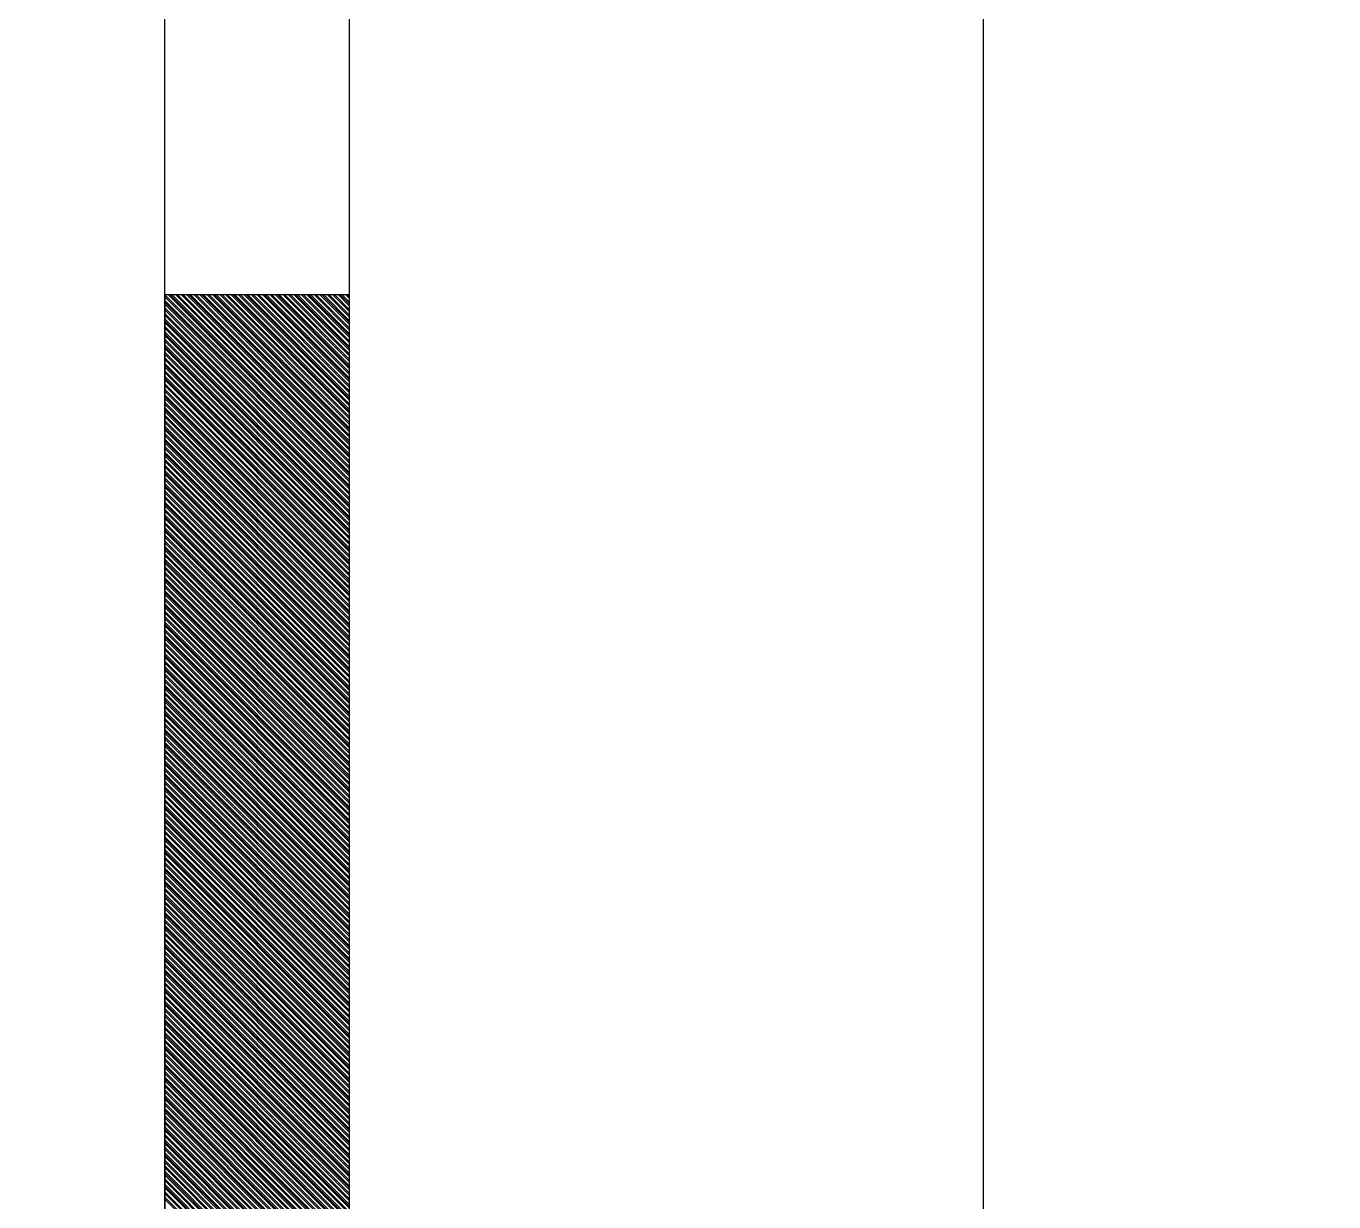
# Model space of a CAD drawing. Extents: x 747954 to 748544, y 4317181 to 4318208.
# Drawn here: x 748192.92 to 748199.99, y 4318116.11 to 4318122.46 of the extents above; entities that cross this region are included whole.
import ezdxf

# ---------------------------------------------------------------- set-up
doc = ezdxf.new("R2010")
doc.units = 0
doc.layers.get('0').update_dxf_attribs({"linetype": 'CONTINUOUS'})

msp = doc.modelspace()

# ---------------------------------------------------------------- linework, layer by layer
at = {"color": 0, "linetype": 'CONTINUOUS'}
for p, q in [((748193.67, 4318081.01), (748193.67, 4318181.01)), ((748193.67, 4318081.01), (748193.67, 4318181.01)), ((748194.67, 4318081.01), (748194.67, 4318181.01)), ((748194.67, 4318081.01), (748194.67, 4318181.01)), ((748194.67, 4318120.01), (748193.67, 4318121.01)), ((748194.67, 4318120.01), (748193.67, 4318121.01)), ((748194.67, 4318120), (748193.67, 4318121)), ((748194.67, 4318120), (748193.67, 4318121)), ((748194.67, 4318119.98), (748193.67, 4318120.98)), ((748194.67, 4318119.98), (748193.67, 4318120.98)), ((748194.67, 4318119.97), (748193.67, 4318120.97)), ((748194.67, 4318119.97), (748193.67, 4318120.97)), ((748194.67, 4318120.03), (748193.69, 4318121.01)), ((748194.67, 4318120.03), (748193.69, 4318121.01)), ((748194.67, 4318120.04), (748193.7, 4318121.01)), ((748194.67, 4318120.04), (748193.7, 4318121.01)), ((748194.67, 4318120.05), (748193.71, 4318121.01)), ((748194.67, 4318120.05), (748193.71, 4318121.01)), ((748194.67, 4318120.07), (748193.73, 4318121.01)), ((748194.67, 4318120.07), (748193.73, 4318121.01)), ((748194.67, 4318120.08), (748193.74, 4318121.01)), ((748194.67, 4318120.08), (748193.74, 4318121.01)), ((748194.67, 4318120.1), (748193.76, 4318121.01)), ((748194.67, 4318120.1), (748193.76, 4318121.01)), ((748194.67, 4318120.11), (748193.77, 4318121.01)), ((748194.67, 4318120.11), (748193.77, 4318121.01)), ((748194.67, 4318120.13), (748193.79, 4318121.01)), ((748194.67, 4318120.13), (748193.79, 4318121.01)), ((748194.67, 4318120.14), (748193.8, 4318121.01)), ((748194.67, 4318120.14), (748193.8, 4318121.01)), ((748194.67, 4318120.15), (748193.81, 4318121.01)), ((748194.67, 4318120.15), (748193.81, 4318121.01)), ((748194.67, 4318120.17), (748193.83, 4318121.01)), ((748194.67, 4318120.17), (748193.83, 4318121.01)), ((748194.67, 4318120.18), (748193.84, 4318121.01)), ((748194.67, 4318120.18), (748193.84, 4318121.01)), ((748194.67, 4318120.2), (748193.86, 4318121.01)), ((748194.67, 4318120.2), (748193.86, 4318121.01)), ((748194.67, 4318120.21), (748193.87, 4318121.01)), ((748194.67, 4318120.21), (748193.87, 4318121.01)), ((748194.67, 4318120.22), (748193.88, 4318121.01)), ((748194.67, 4318120.22), (748193.88, 4318121.01)), ((748194.67, 4318120.24), (748193.9, 4318121.01)), ((748194.67, 4318120.24), (748193.9, 4318121.01)), ((748194.67, 4318120.25), (748193.91, 4318121.01)), ((748194.67, 4318120.25), (748193.91, 4318121.01)), ((748194.67, 4318120.27), (748193.93, 4318121.01)), ((748194.67, 4318120.27), (748193.93, 4318121.01)), ((748194.67, 4318120.28), (748193.94, 4318121.01)), ((748194.67, 4318120.28), (748193.94, 4318121.01)), ((748194.67, 4318120.29), (748193.95, 4318121.01)), ((748194.67, 4318120.29), (748193.95, 4318121.01)), ((748194.67, 4318120.31), (748193.97, 4318121.01)), ((748194.67, 4318120.31), (748193.97, 4318121.01)), ((748194.67, 4318120.32), (748193.98, 4318121.01)), ((748194.67, 4318120.32), (748193.98, 4318121.01)), ((748194.67, 4318120.34), (748194, 4318121.01)), ((748194.67, 4318120.34), (748194, 4318121.01)), ((748194.67, 4318120.35), (748194.01, 4318121.01)), ((748194.67, 4318120.35), (748194.01, 4318121.01)), ((748194.67, 4318120.37), (748194.03, 4318121.01)), ((748194.67, 4318120.37), (748194.03, 4318121.01)), ((748194.67, 4318120.38), (748194.04, 4318121.01)), ((748194.67, 4318120.38), (748194.04, 4318121.01)), ((748194.67, 4318120.39), (748194.05, 4318121.01)), ((748194.67, 4318120.39), (748194.05, 4318121.01)), ((748194.67, 4318120.41), (748194.07, 4318121.01)), ((748194.67, 4318120.41), (748194.07, 4318121.01)), ((748194.67, 4318120.42), (748194.08, 4318121.01)), ((748194.67, 4318120.42), (748194.08, 4318121.01)), ((748194.67, 4318120.44), (748194.1, 4318121.01)), ((748194.67, 4318120.44), (748194.1, 4318121.01)), ((748194.67, 4318120.45), (748194.11, 4318121.01)), ((748194.67, 4318120.45), (748194.11, 4318121.01)), ((748194.67, 4318120.46), (748194.12, 4318121.01)), ((748194.67, 4318120.46), (748194.12, 4318121.01)), ((748194.67, 4318120.48), (748194.14, 4318121.01)), ((748194.67, 4318120.48), (748194.14, 4318121.01)), ((748194.67, 4318120.49), (748194.15, 4318121.01)), ((748194.67, 4318120.49), (748194.15, 4318121.01)), ((748194.67, 4318120.51), (748194.17, 4318121.01)), ((748194.67, 4318120.51), (748194.17, 4318121.01)), ((748194.67, 4318120.52), (748194.18, 4318121.01)), ((748194.67, 4318120.52), (748194.18, 4318121.01)), ((748194.67, 4318120.54), (748194.2, 4318121.01)), ((748194.67, 4318120.54), (748194.2, 4318121.01)), ((748194.67, 4318120.55), (748194.21, 4318121.01)), ((748194.67, 4318120.55), (748194.21, 4318121.01)), ((748194.67, 4318120.56), (748194.22, 4318121.01)), ((748194.67, 4318120.56), (748194.22, 4318121.01)), ((748194.67, 4318120.58), (748194.24, 4318121.01)), ((748194.67, 4318120.58), (748194.24, 4318121.01)), ((748194.67, 4318120.59), (748194.25, 4318121.01)), ((748194.67, 4318120.59), (748194.25, 4318121.01)), ((748194.67, 4318120.61), (748194.27, 4318121.01)), ((748194.67, 4318120.61), (748194.27, 4318121.01)), ((748194.67, 4318120.62), (748194.28, 4318121.01)), ((748194.67, 4318120.62), (748194.28, 4318121.01)), ((748194.67, 4318120.63), (748194.29, 4318121.01)), ((748194.67, 4318120.63), (748194.29, 4318121.01)), ((748194.67, 4318120.65), (748194.31, 4318121.01)), ((748194.67, 4318120.65), (748194.31, 4318121.01)), ((748194.67, 4318120.66), (748194.32, 4318121.01)), ((748194.67, 4318120.66), (748194.32, 4318121.01)), ((748194.67, 4318120.68), (748194.34, 4318121.01)), ((748194.67, 4318120.68), (748194.34, 4318121.01)), ((748194.67, 4318120.69), (748194.35, 4318121.01)), ((748194.67, 4318120.69), (748194.35, 4318121.01)), ((748194.67, 4318120.71), (748194.37, 4318121.01)), ((748194.67, 4318120.71), (748194.37, 4318121.01)), ((748194.67, 4318120.72), (748194.38, 4318121.01)), ((748194.67, 4318120.72), (748194.38, 4318121.01)), ((748194.67, 4318120.73), (748194.39, 4318121.01)), ((748194.67, 4318120.73), (748194.39, 4318121.01)), ((748194.67, 4318120.75), (748194.41, 4318121.01)), ((748194.67, 4318120.75), (748194.41, 4318121.01)), ((748194.67, 4318120.76), (748194.42, 4318121.01)), ((748194.67, 4318120.76), (748194.42, 4318121.01)), ((748194.67, 4318120.78), (748194.44, 4318121.01)), ((748194.67, 4318120.78), (748194.44, 4318121.01)), ((748194.67, 4318120.79), (748194.45, 4318121.01)), ((748194.67, 4318120.79), (748194.45, 4318121.01)), ((748194.67, 4318120.8), (748194.46, 4318121.01)), ((748194.67, 4318120.8), (748194.46, 4318121.01)), ((748194.67, 4318120.82), (748194.48, 4318121.01)), ((748194.67, 4318120.82), (748194.48, 4318121.01)), ((748194.67, 4318120.83), (748194.49, 4318121.01)), ((748194.67, 4318120.83), (748194.49, 4318121.01)), ((748194.67, 4318120.85), (748194.51, 4318121.01)), ((748194.67, 4318120.85), (748194.51, 4318121.01)), ((748194.67, 4318120.86), (748194.52, 4318121.01)), ((748194.67, 4318120.86), (748194.52, 4318121.01)), ((748194.67, 4318120.87), (748194.53, 4318121.01)), ((748194.67, 4318120.87), (748194.53, 4318121.01)), ((748194.67, 4318120.89), (748194.55, 4318121.01)), ((748194.67, 4318120.89), (748194.55, 4318121.01)), ((748194.67, 4318120.9), (748194.56, 4318121.01)), ((748194.67, 4318120.9), (748194.56, 4318121.01)), ((748194.67, 4318120.92), (748194.58, 4318121.01)), ((748194.67, 4318120.92), (748194.58, 4318121.01)), ((748194.67, 4318120.93), (748194.59, 4318121.01)), ((748194.67, 4318120.93), (748194.59, 4318121.01)), ((748194.67, 4318120.95), (748194.61, 4318121.01)), ((748194.67, 4318120.95), (748194.61, 4318121.01)), ((748194.67, 4318120.96), (748194.62, 4318121.01)), ((748194.67, 4318120.96), (748194.62, 4318121.01)), ((748194.67, 4318120.97), (748194.63, 4318121.01)), ((748194.67, 4318120.97), (748194.63, 4318121.01)), ((748194.67, 4318120.99), (748194.65, 4318121.01)), ((748194.67, 4318120.99), (748194.65, 4318121.01)), ((748194.67, 4318121), (748194.66, 4318121.01)), ((748194.67, 4318121), (748194.66, 4318121.01)), ((748194.67, 4318119.96), (748193.67, 4318120.96)), ((748194.67, 4318119.96), (748193.67, 4318120.96)), ((748194.67, 4318119.94), (748193.67, 4318120.94)), ((748194.67, 4318119.94), (748193.67, 4318120.94)), ((748194.67, 4318119.93), (748193.67, 4318120.93)), ((748194.67, 4318119.93), (748193.67, 4318120.93)), ((748194.67, 4318119.91), (748193.67, 4318120.91)), ((748194.67, 4318119.91), (748193.67, 4318120.91)), ((748194.67, 4318119.9), (748193.67, 4318120.9)), ((748194.67, 4318119.9), (748193.67, 4318120.9)), ((748194.67, 4318119.88), (748193.67, 4318120.88)), ((748194.67, 4318119.88), (748193.67, 4318120.88)), ((748194.67, 4318119.87), (748193.67, 4318120.87)), ((748194.67, 4318119.87), (748193.67, 4318120.87)), ((748194.67, 4318119.86), (748193.67, 4318120.86)), ((748194.67, 4318119.86), (748193.67, 4318120.86)), ((748194.67, 4318119.84), (748193.67, 4318120.84)), ((748194.67, 4318119.84), (748193.67, 4318120.84)), ((748194.67, 4318119.83), (748193.67, 4318120.83)), ((748194.67, 4318119.83), (748193.67, 4318120.83)), ((748194.67, 4318119.81), (748193.67, 4318120.81)), ((748194.67, 4318119.81), (748193.67, 4318120.81)), ((748194.67, 4318119.8), (748193.67, 4318120.8)), ((748194.67, 4318119.8), (748193.67, 4318120.8)), ((748194.67, 4318119.79), (748193.67, 4318120.79)), ((748194.67, 4318119.79), (748193.67, 4318120.79)), ((748194.67, 4318119.77), (748193.67, 4318120.77)), ((748194.67, 4318119.77), (748193.67, 4318120.77)), ((748194.67, 4318119.76), (748193.67, 4318120.76)), ((748194.67, 4318119.76), (748193.67, 4318120.76)), ((748194.67, 4318119.74), (748193.67, 4318120.74)), ((748194.67, 4318119.74), (748193.67, 4318120.74)), ((748194.67, 4318119.73), (748193.67, 4318120.73)), ((748194.67, 4318119.73), (748193.67, 4318120.73)), ((748194.67, 4318119.72), (748193.67, 4318120.72)), ((748194.67, 4318119.72), (748193.67, 4318120.72)), ((748194.67, 4318119.7), (748193.67, 4318120.7)), ((748194.67, 4318119.7), (748193.67, 4318120.7)), ((748194.67, 4318119.69), (748193.67, 4318120.69)), ((748194.67, 4318119.69), (748193.67, 4318120.69)), ((748194.67, 4318119.67), (748193.67, 4318120.67)), ((748194.67, 4318119.67), (748193.67, 4318120.67)), ((748194.67, 4318119.66), (748193.67, 4318120.66)), ((748194.67, 4318119.66), (748193.67, 4318120.66)), ((748194.67, 4318119.64), (748193.67, 4318120.64)), ((748194.67, 4318119.64), (748193.67, 4318120.64)), ((748194.67, 4318119.63), (748193.67, 4318120.63)), ((748194.67, 4318119.63), (748193.67, 4318120.63)), ((748194.67, 4318119.62), (748193.67, 4318120.62)), ((748194.67, 4318119.62), (748193.67, 4318120.62)), ((748194.67, 4318119.6), (748193.67, 4318120.6)), ((748194.67, 4318119.6), (748193.67, 4318120.6)), ((748194.67, 4318119.59), (748193.67, 4318120.59)), ((748194.67, 4318119.59), (748193.67, 4318120.59)), ((748194.67, 4318119.57), (748193.67, 4318120.57)), ((748194.67, 4318119.57), (748193.67, 4318120.57)), ((748194.67, 4318119.56), (748193.67, 4318120.56)), ((748194.67, 4318119.56), (748193.67, 4318120.56)), ((748194.67, 4318119.55), (748193.67, 4318120.55)), ((748194.67, 4318119.55), (748193.67, 4318120.55)), ((748194.67, 4318119.53), (748193.67, 4318120.53)), ((748194.67, 4318119.53), (748193.67, 4318120.53)), ((748194.67, 4318119.52), (748193.67, 4318120.52)), ((748194.67, 4318119.52), (748193.67, 4318120.52)), ((748194.67, 4318119.5), (748193.67, 4318120.5)), ((748194.67, 4318119.5), (748193.67, 4318120.5)), ((748194.67, 4318119.49), (748193.67, 4318120.49)), ((748194.67, 4318119.49), (748193.67, 4318120.49)), ((748194.67, 4318119.47), (748193.67, 4318120.47)), ((748194.67, 4318119.47), (748193.67, 4318120.47)), ((748194.67, 4318119.46), (748193.67, 4318120.46)), ((748194.67, 4318119.46), (748193.67, 4318120.46)), ((748194.67, 4318119.45), (748193.67, 4318120.45)), ((748194.67, 4318119.45), (748193.67, 4318120.45)), ((748194.67, 4318119.43), (748193.67, 4318120.43)), ((748194.67, 4318119.43), (748193.67, 4318120.43)), ((748194.67, 4318119.42), (748193.67, 4318120.42)), ((748194.67, 4318119.42), (748193.67, 4318120.42)), ((748194.67, 4318119.4), (748193.67, 4318120.4)), ((748194.67, 4318119.4), (748193.67, 4318120.4)), ((748194.67, 4318119.39), (748193.67, 4318120.39)), ((748194.67, 4318119.39), (748193.67, 4318120.39)), ((748194.67, 4318119.38), (748193.67, 4318120.38)), ((748194.67, 4318119.38), (748193.67, 4318120.38)), ((748194.67, 4318119.36), (748193.67, 4318120.36)), ((748194.67, 4318119.36), (748193.67, 4318120.36)), ((748194.67, 4318119.35), (748193.67, 4318120.35)), ((748194.67, 4318119.35), (748193.67, 4318120.35)), ((748194.67, 4318119.33), (748193.67, 4318120.33)), ((748194.67, 4318119.33), (748193.67, 4318120.33)), ((748194.67, 4318119.32), (748193.67, 4318120.32)), ((748194.67, 4318119.32), (748193.67, 4318120.32)), ((748194.67, 4318119.3), (748193.67, 4318120.3)), ((748194.67, 4318119.3), (748193.67, 4318120.3)), ((748194.67, 4318119.29), (748193.67, 4318120.29)), ((748194.67, 4318119.29), (748193.67, 4318120.29)), ((748194.67, 4318119.28), (748193.67, 4318120.28)), ((748194.67, 4318119.28), (748193.67, 4318120.28)), ((748194.67, 4318119.26), (748193.67, 4318120.26)), ((748194.67, 4318119.26), (748193.67, 4318120.26)), ((748194.67, 4318119.25), (748193.67, 4318120.25)), ((748194.67, 4318119.25), (748193.67, 4318120.25)), ((748194.67, 4318119.23), (748193.67, 4318120.23)), ((748194.67, 4318119.23), (748193.67, 4318120.23)), ((748194.67, 4318119.22), (748193.67, 4318120.22)), ((748194.67, 4318119.22), (748193.67, 4318120.22)), ((748194.67, 4318119.21), (748193.67, 4318120.21)), ((748194.67, 4318119.21), (748193.67, 4318120.21)), ((748194.67, 4318119.19), (748193.67, 4318120.19)), ((748194.67, 4318119.19), (748193.67, 4318120.19)), ((748194.67, 4318119.18), (748193.67, 4318120.18)), ((748194.67, 4318119.18), (748193.67, 4318120.18)), ((748194.67, 4318119.16), (748193.67, 4318120.16)), ((748194.67, 4318119.16), (748193.67, 4318120.16)), ((748194.67, 4318119.15), (748193.67, 4318120.15)), ((748194.67, 4318119.15), (748193.67, 4318120.15)), ((748194.67, 4318119.14), (748193.67, 4318120.14)), ((748194.67, 4318119.14), (748193.67, 4318120.14)), ((748194.67, 4318119.12), (748193.67, 4318120.12)), ((748194.67, 4318119.12), (748193.67, 4318120.12)), ((748194.67, 4318119.11), (748193.67, 4318120.11)), ((748194.67, 4318119.11), (748193.67, 4318120.11)), ((748194.67, 4318119.09), (748193.67, 4318120.09)), ((748194.67, 4318119.09), (748193.67, 4318120.09)), ((748194.67, 4318119.08), (748193.67, 4318120.08)), ((748194.67, 4318119.08), (748193.67, 4318120.08)), ((748194.67, 4318119.06), (748193.67, 4318120.06)), ((748194.67, 4318119.06), (748193.67, 4318120.06)), ((748194.67, 4318119.05), (748193.67, 4318120.05)), ((748194.67, 4318119.05), (748193.67, 4318120.05)), ((748194.67, 4318119.04), (748193.67, 4318120.04)), ((748194.67, 4318119.04), (748193.67, 4318120.04)), ((748194.67, 4318119.02), (748193.67, 4318120.02)), ((748194.67, 4318119.02), (748193.67, 4318120.02)), ((748194.67, 4318119.01), (748193.67, 4318120.01)), ((748194.67, 4318119.01), (748193.67, 4318120.01)), ((748194.67, 4318118.99), (748193.67, 4318119.99)), ((748194.67, 4318118.99), (748193.67, 4318119.99)), ((748194.67, 4318118.98), (748193.67, 4318119.98)), ((748194.67, 4318118.98), (748193.67, 4318119.98)), ((748194.67, 4318118.97), (748193.67, 4318119.97)), ((748194.67, 4318118.97), (748193.67, 4318119.97)), ((748194.67, 4318118.95), (748193.67, 4318119.95)), ((748194.67, 4318118.95), (748193.67, 4318119.95)), ((748194.67, 4318118.94), (748193.67, 4318119.94)), ((748194.67, 4318118.94), (748193.67, 4318119.94)), ((748194.67, 4318118.92), (748193.67, 4318119.92)), ((748194.67, 4318118.92), (748193.67, 4318119.92)), ((748194.67, 4318118.91), (748193.67, 4318119.91)), ((748194.67, 4318118.91), (748193.67, 4318119.91)), ((748194.67, 4318118.89), (748193.67, 4318119.89)), ((748194.67, 4318118.89), (748193.67, 4318119.89)), ((748194.67, 4318118.88), (748193.67, 4318119.88)), ((748194.67, 4318118.88), (748193.67, 4318119.88)), ((748194.67, 4318118.87), (748193.67, 4318119.87)), ((748194.67, 4318118.87), (748193.67, 4318119.87)), ((748194.67, 4318118.85), (748193.67, 4318119.85)), ((748194.67, 4318118.85), (748193.67, 4318119.85)), ((748194.67, 4318118.84), (748193.67, 4318119.84)), ((748194.67, 4318118.84), (748193.67, 4318119.84)), ((748194.67, 4318118.82), (748193.67, 4318119.82)), ((748194.67, 4318118.82), (748193.67, 4318119.82)), ((748194.67, 4318118.81), (748193.67, 4318119.81)), ((748194.67, 4318118.81), (748193.67, 4318119.81)), ((748194.67, 4318118.8), (748193.67, 4318119.8)), ((748194.67, 4318118.8), (748193.67, 4318119.8)), ((748194.67, 4318118.78), (748193.67, 4318119.78)), ((748194.67, 4318118.78), (748193.67, 4318119.78)), ((748194.67, 4318118.77), (748193.67, 4318119.77)), ((748194.67, 4318118.77), (748193.67, 4318119.77)), ((748194.67, 4318118.75), (748193.67, 4318119.75)), ((748194.67, 4318118.75), (748193.67, 4318119.75)), ((748194.67, 4318118.74), (748193.67, 4318119.74)), ((748194.67, 4318118.74), (748193.67, 4318119.74)), ((748194.67, 4318118.73), (748193.67, 4318119.73)), ((748194.67, 4318118.73), (748193.67, 4318119.73)), ((748194.67, 4318118.71), (748193.67, 4318119.71)), ((748194.67, 4318118.71), (748193.67, 4318119.71)), ((748194.67, 4318118.7), (748193.67, 4318119.7)), ((748194.67, 4318118.7), (748193.67, 4318119.7)), ((748194.67, 4318118.68), (748193.67, 4318119.68)), ((748194.67, 4318118.68), (748193.67, 4318119.68)), ((748194.67, 4318118.67), (748193.67, 4318119.67)), ((748194.67, 4318118.67), (748193.67, 4318119.67)), ((748194.67, 4318118.65), (748193.67, 4318119.65)), ((748194.67, 4318118.65), (748193.67, 4318119.65)), ((748194.67, 4318118.64), (748193.67, 4318119.64)), ((748194.67, 4318118.64), (748193.67, 4318119.64)), ((748194.67, 4318118.63), (748193.67, 4318119.63)), ((748194.67, 4318118.63), (748193.67, 4318119.63)), ((748194.67, 4318118.61), (748193.67, 4318119.61)), ((748194.67, 4318118.61), (748193.67, 4318119.61)), ((748194.67, 4318118.6), (748193.67, 4318119.6)), ((748194.67, 4318118.6), (748193.67, 4318119.6)), ((748194.67, 4318118.58), (748193.67, 4318119.58)), ((748194.67, 4318118.58), (748193.67, 4318119.58)), ((748194.67, 4318118.57), (748193.67, 4318119.57)), ((748194.67, 4318118.57), (748193.67, 4318119.57)), ((748194.67, 4318118.56), (748193.67, 4318119.56)), ((748194.67, 4318118.56), (748193.67, 4318119.56)), ((748194.67, 4318118.54), (748193.67, 4318119.54)), ((748194.67, 4318118.54), (748193.67, 4318119.54)), ((748194.67, 4318118.53), (748193.67, 4318119.53)), ((748194.67, 4318118.53), (748193.67, 4318119.53)), ((748194.67, 4318118.51), (748193.67, 4318119.51)), ((748194.67, 4318118.51), (748193.67, 4318119.51)), ((748194.67, 4318118.5), (748193.67, 4318119.5)), ((748194.67, 4318118.5), (748193.67, 4318119.5)), ((748194.67, 4318118.48), (748193.67, 4318119.48)), ((748194.67, 4318118.48), (748193.67, 4318119.48)), ((748194.67, 4318118.47), (748193.67, 4318119.47)), ((748194.67, 4318118.47), (748193.67, 4318119.47)), ((748194.67, 4318118.46), (748193.67, 4318119.46)), ((748194.67, 4318118.46), (748193.67, 4318119.46)), ((748194.67, 4318118.44), (748193.67, 4318119.44)), ((748194.67, 4318118.44), (748193.67, 4318119.44)), ((748194.67, 4318118.43), (748193.67, 4318119.43)), ((748194.67, 4318118.43), (748193.67, 4318119.43)), ((748194.67, 4318118.41), (748193.67, 4318119.41)), ((748194.67, 4318118.41), (748193.67, 4318119.41)), ((748194.67, 4318118.4), (748193.67, 4318119.4)), ((748194.67, 4318118.4), (748193.67, 4318119.4)), ((748194.67, 4318118.39), (748193.67, 4318119.39)), ((748194.67, 4318118.39), (748193.67, 4318119.39)), ((748194.67, 4318118.37), (748193.67, 4318119.37)), ((748194.67, 4318118.37), (748193.67, 4318119.37)), ((748194.67, 4318118.36), (748193.67, 4318119.36)), ((748194.67, 4318118.36), (748193.67, 4318119.36)), ((748194.67, 4318118.34), (748193.67, 4318119.34)), ((748194.67, 4318118.34), (748193.67, 4318119.34)), ((748194.67, 4318118.33), (748193.67, 4318119.33)), ((748194.67, 4318118.33), (748193.67, 4318119.33)), ((748194.67, 4318118.32), (748193.67, 4318119.32)), ((748194.67, 4318118.32), (748193.67, 4318119.32)), ((748194.67, 4318118.3), (748193.67, 4318119.3)), ((748194.67, 4318118.3), (748193.67, 4318119.3)), ((748194.67, 4318118.29), (748193.67, 4318119.29)), ((748194.67, 4318118.29), (748193.67, 4318119.29)), ((748194.67, 4318118.27), (748193.67, 4318119.27)), ((748194.67, 4318118.27), (748193.67, 4318119.27)), ((748194.67, 4318118.26), (748193.67, 4318119.26)), ((748194.67, 4318118.26), (748193.67, 4318119.26)), ((748194.67, 4318118.24), (748193.67, 4318119.24)), ((748194.67, 4318118.24), (748193.67, 4318119.24)), ((748194.67, 4318118.23), (748193.67, 4318119.23)), ((748194.67, 4318118.23), (748193.67, 4318119.23)), ((748194.67, 4318118.22), (748193.67, 4318119.22)), ((748194.67, 4318118.22), (748193.67, 4318119.22)), ((748194.67, 4318118.2), (748193.67, 4318119.2)), ((748194.67, 4318118.2), (748193.67, 4318119.2)), ((748194.67, 4318118.19), (748193.67, 4318119.19)), ((748194.67, 4318118.19), (748193.67, 4318119.19)), ((748194.67, 4318118.17), (748193.67, 4318119.17)), ((748194.67, 4318118.17), (748193.67, 4318119.17)), ((748194.67, 4318118.16), (748193.67, 4318119.16)), ((748194.67, 4318118.16), (748193.67, 4318119.16)), ((748194.67, 4318118.15), (748193.67, 4318119.15)), ((748194.67, 4318118.15), (748193.67, 4318119.15)), ((748194.67, 4318118.13), (748193.67, 4318119.13)), ((748194.67, 4318118.13), (748193.67, 4318119.13)), ((748194.67, 4318118.12), (748193.67, 4318119.12)), ((748194.67, 4318118.12), (748193.67, 4318119.12)), ((748194.67, 4318118.1), (748193.67, 4318119.1)), ((748194.67, 4318118.1), (748193.67, 4318119.1)), ((748194.67, 4318118.09), (748193.67, 4318119.09)), ((748194.67, 4318118.09), (748193.67, 4318119.09)), ((748194.67, 4318118.07), (748193.67, 4318119.07)), ((748194.67, 4318118.07), (748193.67, 4318119.07)), ((748194.67, 4318118.06), (748193.67, 4318119.06)), ((748194.67, 4318118.06), (748193.67, 4318119.06)), ((748194.67, 4318118.05), (748193.67, 4318119.05)), ((748194.67, 4318118.05), (748193.67, 4318119.05)), ((748194.67, 4318118.03), (748193.67, 4318119.03)), ((748194.67, 4318118.03), (748193.67, 4318119.03)), ((748194.67, 4318118.02), (748193.67, 4318119.02)), ((748194.67, 4318118.02), (748193.67, 4318119.02)), ((748194.67, 4318118), (748193.67, 4318119)), ((748194.67, 4318118), (748193.67, 4318119)), ((748194.67, 4318117.99), (748193.67, 4318118.99)), ((748194.67, 4318117.99), (748193.67, 4318118.99)), ((748194.67, 4318117.98), (748193.67, 4318118.98)), ((748194.67, 4318117.98), (748193.67, 4318118.98)), ((748194.67, 4318117.96), (748193.67, 4318118.96)), ((748194.67, 4318117.96), (748193.67, 4318118.96)), ((748194.67, 4318117.95), (748193.67, 4318118.95)), ((748194.67, 4318117.95), (748193.67, 4318118.95)), ((748194.67, 4318117.93), (748193.67, 4318118.93)), ((748194.67, 4318117.93), (748193.67, 4318118.93)), ((748194.67, 4318117.92), (748193.67, 4318118.92)), ((748194.67, 4318117.92), (748193.67, 4318118.92)), ((748194.67, 4318117.9), (748193.67, 4318118.9)), ((748194.67, 4318117.9), (748193.67, 4318118.9)), ((748194.67, 4318117.89), (748193.67, 4318118.89)), ((748194.67, 4318117.89), (748193.67, 4318118.89)), ((748194.67, 4318117.88), (748193.67, 4318118.88)), ((748194.67, 4318117.88), (748193.67, 4318118.88)), ((748194.67, 4318117.86), (748193.67, 4318118.86)), ((748194.67, 4318117.86), (748193.67, 4318118.86)), ((748194.67, 4318117.85), (748193.67, 4318118.85)), ((748194.67, 4318117.85), (748193.67, 4318118.85)), ((748194.67, 4318117.83), (748193.67, 4318118.83)), ((748194.67, 4318117.83), (748193.67, 4318118.83)), ((748194.67, 4318117.82), (748193.67, 4318118.82)), ((748194.67, 4318117.82), (748193.67, 4318118.82)), ((748194.67, 4318117.81), (748193.67, 4318118.81)), ((748194.67, 4318117.81), (748193.67, 4318118.81)), ((748194.67, 4318117.79), (748193.67, 4318118.79)), ((748194.67, 4318117.79), (748193.67, 4318118.79)), ((748194.67, 4318117.78), (748193.67, 4318118.78)), ((748194.67, 4318117.78), (748193.67, 4318118.78)), ((748194.67, 4318117.76), (748193.67, 4318118.76)), ((748194.67, 4318117.76), (748193.67, 4318118.76)), ((748194.67, 4318117.75), (748193.67, 4318118.75)), ((748194.67, 4318117.75), (748193.67, 4318118.75)), ((748194.67, 4318117.74), (748193.67, 4318118.74)), ((748194.67, 4318117.74), (748193.67, 4318118.74)), ((748194.67, 4318117.72), (748193.67, 4318118.72)), ((748194.67, 4318117.72), (748193.67, 4318118.72)), ((748194.67, 4318117.71), (748193.67, 4318118.71)), ((748194.67, 4318117.71), (748193.67, 4318118.71)), ((748194.67, 4318117.69), (748193.67, 4318118.69)), ((748194.67, 4318117.69), (748193.67, 4318118.69)), ((748194.67, 4318117.68), (748193.67, 4318118.68)), ((748194.67, 4318117.68), (748193.67, 4318118.68)), ((748194.67, 4318117.66), (748193.67, 4318118.66)), ((748194.67, 4318117.66), (748193.67, 4318118.66)), ((748194.67, 4318117.65), (748193.67, 4318118.65)), ((748194.67, 4318117.65), (748193.67, 4318118.65)), ((748194.67, 4318117.64), (748193.67, 4318118.64)), ((748194.67, 4318117.64), (748193.67, 4318118.64)), ((748194.67, 4318117.62), (748193.67, 4318118.62)), ((748194.67, 4318117.62), (748193.67, 4318118.62)), ((748194.67, 4318117.61), (748193.67, 4318118.61)), ((748194.67, 4318117.61), (748193.67, 4318118.61)), ((748194.67, 4318117.59), (748193.67, 4318118.59)), ((748194.67, 4318117.59), (748193.67, 4318118.59)), ((748194.67, 4318117.58), (748193.67, 4318118.58)), ((748194.67, 4318117.58), (748193.67, 4318118.58)), ((748194.67, 4318117.57), (748193.67, 4318118.57)), ((748194.67, 4318117.57), (748193.67, 4318118.57)), ((748194.67, 4318117.55), (748193.67, 4318118.55)), ((748194.67, 4318117.55), (748193.67, 4318118.55)), ((748194.67, 4318117.54), (748193.67, 4318118.54)), ((748194.67, 4318117.54), (748193.67, 4318118.54)), ((748194.67, 4318117.52), (748193.67, 4318118.52)), ((748194.67, 4318117.52), (748193.67, 4318118.52)), ((748194.67, 4318117.51), (748193.67, 4318118.51)), ((748194.67, 4318117.51), (748193.67, 4318118.51)), ((748194.67, 4318117.49), (748193.67, 4318118.49)), ((748194.67, 4318117.49), (748193.67, 4318118.49)), ((748194.67, 4318117.48), (748193.67, 4318118.48)), ((748194.67, 4318117.48), (748193.67, 4318118.48)), ((748194.67, 4318117.47), (748193.67, 4318118.47)), ((748194.67, 4318117.47), (748193.67, 4318118.47)), ((748194.67, 4318117.45), (748193.67, 4318118.45)), ((748194.67, 4318117.45), (748193.67, 4318118.45)), ((748194.67, 4318117.44), (748193.67, 4318118.44)), ((748194.67, 4318117.44), (748193.67, 4318118.44)), ((748194.67, 4318117.42), (748193.67, 4318118.42)), ((748194.67, 4318117.42), (748193.67, 4318118.42)), ((748194.67, 4318117.41), (748193.67, 4318118.41)), ((748194.67, 4318117.41), (748193.67, 4318118.41)), ((748194.67, 4318117.4), (748193.67, 4318118.4)), ((748194.67, 4318117.4), (748193.67, 4318118.4)), ((748194.67, 4318117.38), (748193.67, 4318118.38)), ((748194.67, 4318117.38), (748193.67, 4318118.38)), ((748194.67, 4318117.37), (748193.67, 4318118.37)), ((748194.67, 4318117.37), (748193.67, 4318118.37)), ((748194.67, 4318117.35), (748193.67, 4318118.35)), ((748194.67, 4318117.35), (748193.67, 4318118.35)), ((748194.67, 4318117.34), (748193.67, 4318118.34)), ((748194.67, 4318117.34), (748193.67, 4318118.34)), ((748194.67, 4318117.33), (748193.67, 4318118.33)), ((748194.67, 4318117.33), (748193.67, 4318118.33)), ((748194.67, 4318117.31), (748193.67, 4318118.31)), ((748194.67, 4318117.31), (748193.67, 4318118.31)), ((748194.67, 4318117.3), (748193.67, 4318118.3)), ((748194.67, 4318117.3), (748193.67, 4318118.3)), ((748194.67, 4318117.28), (748193.67, 4318118.28)), ((748194.67, 4318117.28), (748193.67, 4318118.28)), ((748194.67, 4318117.27), (748193.67, 4318118.27)), ((748194.67, 4318117.27), (748193.67, 4318118.27)), ((748194.67, 4318117.25), (748193.67, 4318118.25)), ((748194.67, 4318117.25), (748193.67, 4318118.25)), ((748194.67, 4318117.24), (748193.67, 4318118.24)), ((748194.67, 4318117.24), (748193.67, 4318118.24)), ((748194.67, 4318117.23), (748193.67, 4318118.23)), ((748194.67, 4318117.23), (748193.67, 4318118.23)), ((748194.67, 4318117.21), (748193.67, 4318118.21)), ((748194.67, 4318117.21), (748193.67, 4318118.21)), ((748194.67, 4318117.2), (748193.67, 4318118.2)), ((748194.67, 4318117.2), (748193.67, 4318118.2)), ((748194.67, 4318117.18), (748193.67, 4318118.18)), ((748194.67, 4318117.18), (748193.67, 4318118.18)), ((748194.67, 4318117.17), (748193.67, 4318118.17)), ((748194.67, 4318117.17), (748193.67, 4318118.17)), ((748194.67, 4318117.16), (748193.67, 4318118.16)), ((748194.67, 4318117.16), (748193.67, 4318118.16)), ((748194.67, 4318117.14), (748193.67, 4318118.14)), ((748194.67, 4318117.14), (748193.67, 4318118.14)), ((748194.67, 4318117.13), (748193.67, 4318118.13)), ((748194.67, 4318117.13), (748193.67, 4318118.13)), ((748194.67, 4318117.11), (748193.67, 4318118.11)), ((748194.67, 4318117.11), (748193.67, 4318118.11)), ((748194.67, 4318117.1), (748193.67, 4318118.1)), ((748194.67, 4318117.1), (748193.67, 4318118.1)), ((748194.67, 4318117.08), (748193.67, 4318118.08)), ((748194.67, 4318117.08), (748193.67, 4318118.08)), ((748194.67, 4318117.07), (748193.67, 4318118.07)), ((748194.67, 4318117.07), (748193.67, 4318118.07)), ((748194.67, 4318117.06), (748193.67, 4318118.06)), ((748194.67, 4318117.06), (748193.67, 4318118.06)), ((748194.67, 4318117.04), (748193.67, 4318118.04)), ((748194.67, 4318117.04), (748193.67, 4318118.04)), ((748194.67, 4318117.03), (748193.67, 4318118.03)), ((748194.67, 4318117.03), (748193.67, 4318118.03)), ((748194.67, 4318117.01), (748193.67, 4318118.01)), ((748194.67, 4318117.01), (748193.67, 4318118.01)), ((748194.67, 4318117), (748193.67, 4318118)), ((748194.67, 4318117), (748193.67, 4318118)), ((748194.67, 4318116.99), (748193.67, 4318117.99)), ((748194.67, 4318116.99), (748193.67, 4318117.99)), ((748194.67, 4318116.97), (748193.67, 4318117.97)), ((748194.67, 4318116.97), (748193.67, 4318117.97)), ((748194.67, 4318116.96), (748193.67, 4318117.96)), ((748194.67, 4318116.96), (748193.67, 4318117.96)), ((748194.67, 4318116.94), (748193.67, 4318117.94)), ((748194.67, 4318116.94), (748193.67, 4318117.94)), ((748194.67, 4318116.93), (748193.67, 4318117.93)), ((748194.67, 4318116.93), (748193.67, 4318117.93)), ((748194.67, 4318116.91), (748193.67, 4318117.91)), ((748194.67, 4318116.91), (748193.67, 4318117.91)), ((748194.67, 4318116.9), (748193.67, 4318117.9)), ((748194.67, 4318116.9), (748193.67, 4318117.9)), ((748194.67, 4318116.89), (748193.67, 4318117.89)), ((748194.67, 4318116.89), (748193.67, 4318117.89)), ((748194.67, 4318116.87), (748193.67, 4318117.87)), ((748194.67, 4318116.87), (748193.67, 4318117.87)), ((748194.67, 4318116.86), (748193.67, 4318117.86)), ((748194.67, 4318116.86), (748193.67, 4318117.86)), ((748194.67, 4318116.84), (748193.67, 4318117.84)), ((748194.67, 4318116.84), (748193.67, 4318117.84)), ((748194.67, 4318116.83), (748193.67, 4318117.83)), ((748194.67, 4318116.83), (748193.67, 4318117.83)), ((748194.67, 4318116.82), (748193.67, 4318117.82)), ((748194.67, 4318116.82), (748193.67, 4318117.82)), ((748194.67, 4318116.8), (748193.67, 4318117.8)), ((748194.67, 4318116.8), (748193.67, 4318117.8)), ((748194.67, 4318116.79), (748193.67, 4318117.79)), ((748194.67, 4318116.79), (748193.67, 4318117.79)), ((748194.67, 4318116.77), (748193.67, 4318117.77)), ((748194.67, 4318116.77), (748193.67, 4318117.77)), ((748194.67, 4318116.76), (748193.67, 4318117.76)), ((748194.67, 4318116.76), (748193.67, 4318117.76)), ((748194.67, 4318116.75), (748193.67, 4318117.75)), ((748194.67, 4318116.75), (748193.67, 4318117.75)), ((748194.67, 4318116.73), (748193.67, 4318117.73)), ((748194.67, 4318116.73), (748193.67, 4318117.73)), ((748194.67, 4318116.72), (748193.67, 4318117.72)), ((748194.67, 4318116.72), (748193.67, 4318117.72)), ((748194.67, 4318116.7), (748193.67, 4318117.7)), ((748194.67, 4318116.7), (748193.67, 4318117.7)), ((748194.67, 4318116.69), (748193.67, 4318117.69)), ((748194.67, 4318116.69), (748193.67, 4318117.69)), ((748194.67, 4318116.67), (748193.67, 4318117.67)), ((748194.67, 4318116.67), (748193.67, 4318117.67)), ((748194.67, 4318116.66), (748193.67, 4318117.66)), ((748194.67, 4318116.66), (748193.67, 4318117.66)), ((748194.67, 4318116.65), (748193.67, 4318117.65)), ((748194.67, 4318116.65), (748193.67, 4318117.65)), ((748194.67, 4318116.63), (748193.67, 4318117.63)), ((748194.67, 4318116.63), (748193.67, 4318117.63)), ((748194.67, 4318116.62), (748193.67, 4318117.62)), ((748194.67, 4318116.62), (748193.67, 4318117.62)), ((748194.67, 4318116.6), (748193.67, 4318117.6)), ((748194.67, 4318116.6), (748193.67, 4318117.6)), ((748194.67, 4318116.59), (748193.67, 4318117.59)), ((748194.67, 4318116.59), (748193.67, 4318117.59)), ((748194.67, 4318116.58), (748193.67, 4318117.58)), ((748194.67, 4318116.58), (748193.67, 4318117.58)), ((748194.67, 4318116.56), (748193.67, 4318117.56)), ((748194.67, 4318116.56), (748193.67, 4318117.56)), ((748194.67, 4318116.55), (748193.67, 4318117.55)), ((748194.67, 4318116.55), (748193.67, 4318117.55)), ((748194.67, 4318116.53), (748193.67, 4318117.53)), ((748194.67, 4318116.53), (748193.67, 4318117.53)), ((748194.67, 4318116.52), (748193.67, 4318117.52)), ((748194.67, 4318116.52), (748193.67, 4318117.52)), ((748194.67, 4318116.5), (748193.67, 4318117.5)), ((748194.67, 4318116.5), (748193.67, 4318117.5)), ((748194.67, 4318116.49), (748193.67, 4318117.49)), ((748194.67, 4318116.49), (748193.67, 4318117.49)), ((748194.67, 4318116.48), (748193.67, 4318117.48)), ((748194.67, 4318116.48), (748193.67, 4318117.48)), ((748194.67, 4318116.46), (748193.67, 4318117.46)), ((748194.67, 4318116.46), (748193.67, 4318117.46)), ((748194.67, 4318116.45), (748193.67, 4318117.45)), ((748194.67, 4318116.45), (748193.67, 4318117.45)), ((748194.67, 4318116.43), (748193.67, 4318117.43)), ((748194.67, 4318116.43), (748193.67, 4318117.43)), ((748194.67, 4318116.42), (748193.67, 4318117.42)), ((748194.67, 4318116.42), (748193.67, 4318117.42)), ((748194.67, 4318116.41), (748193.67, 4318117.41)), ((748194.67, 4318116.41), (748193.67, 4318117.41)), ((748194.67, 4318116.39), (748193.67, 4318117.39)), ((748194.67, 4318116.39), (748193.67, 4318117.39)), ((748194.67, 4318116.38), (748193.67, 4318117.38)), ((748194.67, 4318116.38), (748193.67, 4318117.38)), ((748194.67, 4318116.36), (748193.67, 4318117.36)), ((748194.67, 4318116.36), (748193.67, 4318117.36)), ((748194.67, 4318116.35), (748193.67, 4318117.35)), ((748194.67, 4318116.35), (748193.67, 4318117.35)), ((748194.67, 4318116.34), (748193.67, 4318117.34)), ((748194.67, 4318116.34), (748193.67, 4318117.34)), ((748194.67, 4318116.32), (748193.67, 4318117.32)), ((748194.67, 4318116.32), (748193.67, 4318117.32)), ((748194.67, 4318116.31), (748193.67, 4318117.31)), ((748194.67, 4318116.31), (748193.67, 4318117.31)), ((748194.67, 4318116.29), (748193.67, 4318117.29)), ((748194.67, 4318116.29), (748193.67, 4318117.29)), ((748194.67, 4318116.28), (748193.67, 4318117.28)), ((748194.67, 4318116.28), (748193.67, 4318117.28)), ((748194.67, 4318116.26), (748193.67, 4318117.26)), ((748194.67, 4318116.26), (748193.67, 4318117.26)), ((748194.67, 4318116.25), (748193.67, 4318117.25)), ((748194.67, 4318116.25), (748193.67, 4318117.25)), ((748194.67, 4318116.24), (748193.67, 4318117.24)), ((748194.67, 4318116.24), (748193.67, 4318117.24)), ((748194.67, 4318116.22), (748193.67, 4318117.22)), ((748194.67, 4318116.22), (748193.67, 4318117.22)), ((748194.67, 4318116.21), (748193.67, 4318117.21)), ((748194.67, 4318116.21), (748193.67, 4318117.21)), ((748194.67, 4318116.19), (748193.67, 4318117.19)), ((748194.67, 4318116.19), (748193.67, 4318117.19)), ((748194.67, 4318116.18), (748193.67, 4318117.18)), ((748194.67, 4318116.18), (748193.67, 4318117.18)), ((748194.67, 4318116.17), (748193.67, 4318117.17)), ((748194.67, 4318116.17), (748193.67, 4318117.17)), ((748194.67, 4318116.15), (748193.67, 4318117.15)), ((748194.67, 4318116.15), (748193.67, 4318117.15)), ((748194.67, 4318116.14), (748193.67, 4318117.14)), ((748194.67, 4318116.14), (748193.67, 4318117.14)), ((748194.67, 4318116.12), (748193.67, 4318117.12)), ((748194.67, 4318116.12), (748193.67, 4318117.12)), ((748194.67, 4318116.11), (748193.67, 4318117.11)), ((748194.67, 4318116.11), (748193.67, 4318117.11)), ((748194.67, 4318116.09), (748193.67, 4318117.09)), ((748194.67, 4318116.09), (748193.67, 4318117.09)), ((748194.67, 4318116.08), (748193.67, 4318117.08)), ((748194.67, 4318116.08), (748193.67, 4318117.08)), ((748194.67, 4318116.07), (748193.67, 4318117.07)), ((748194.67, 4318116.07), (748193.67, 4318117.07)), ((748194.67, 4318116.05), (748193.67, 4318117.05)), ((748194.67, 4318116.05), (748193.67, 4318117.05)), ((748194.67, 4318116.04), (748193.67, 4318117.04)), ((748194.67, 4318116.04), (748193.67, 4318117.04)), ((748194.67, 4318116.02), (748193.67, 4318117.02)), ((748194.67, 4318116.02), (748193.67, 4318117.02)), ((748194.67, 4318116.01), (748193.67, 4318117.01)), ((748194.67, 4318116.01), (748193.67, 4318117.01)), ((748194.67, 4318116), (748193.67, 4318117)), ((748194.67, 4318116), (748193.67, 4318117)), ((748194.67, 4318115.98), (748193.67, 4318116.98)), ((748194.67, 4318115.98), (748193.67, 4318116.98)), ((748194.67, 4318115.97), (748193.67, 4318116.97)), ((748194.67, 4318115.97), (748193.67, 4318116.97)), ((748194.67, 4318115.95), (748193.67, 4318116.95)), ((748194.67, 4318115.95), (748193.67, 4318116.95)), ((748194.67, 4318115.94), (748193.67, 4318116.94)), ((748194.67, 4318115.94), (748193.67, 4318116.94)), ((748194.67, 4318115.93), (748193.67, 4318116.93)), ((748194.67, 4318115.93), (748193.67, 4318116.93)), ((748194.67, 4318115.91), (748193.67, 4318116.91)), ((748194.67, 4318115.91), (748193.67, 4318116.91)), ((748194.67, 4318115.9), (748193.67, 4318116.9)), ((748194.67, 4318115.9), (748193.67, 4318116.9)), ((748194.67, 4318115.88), (748193.67, 4318116.88)), ((748194.67, 4318115.88), (748193.67, 4318116.88)), ((748194.67, 4318115.87), (748193.67, 4318116.87)), ((748194.67, 4318115.87), (748193.67, 4318116.87)), ((748194.67, 4318115.85), (748193.67, 4318116.85)), ((748194.67, 4318115.85), (748193.67, 4318116.85)), ((748194.67, 4318115.84), (748193.67, 4318116.84)), ((748194.67, 4318115.84), (748193.67, 4318116.84)), ((748194.67, 4318115.83), (748193.67, 4318116.83)), ((748194.67, 4318115.83), (748193.67, 4318116.83)), ((748194.67, 4318115.81), (748193.67, 4318116.81)), ((748194.67, 4318115.81), (748193.67, 4318116.81)), ((748194.67, 4318115.8), (748193.67, 4318116.8)), ((748194.67, 4318115.8), (748193.67, 4318116.8)), ((748194.67, 4318115.78), (748193.67, 4318116.78)), ((748194.67, 4318115.78), (748193.67, 4318116.78)), ((748194.67, 4318115.77), (748193.67, 4318116.77)), ((748194.67, 4318115.77), (748193.67, 4318116.77)), ((748194.67, 4318115.76), (748193.67, 4318116.76)), ((748194.67, 4318115.76), (748193.67, 4318116.76)), ((748194.67, 4318115.74), (748193.67, 4318116.74)), ((748194.67, 4318115.74), (748193.67, 4318116.74)), ((748194.67, 4318115.73), (748193.67, 4318116.73)), ((748194.67, 4318115.73), (748193.67, 4318116.73)), ((748194.67, 4318115.71), (748193.67, 4318116.71)), ((748194.67, 4318115.71), (748193.67, 4318116.71)), ((748194.67, 4318115.7), (748193.67, 4318116.7)), ((748194.67, 4318115.7), (748193.67, 4318116.7)), ((748194.67, 4318115.68), (748193.67, 4318116.68)), ((748194.67, 4318115.68), (748193.67, 4318116.68)), ((748194.67, 4318115.67), (748193.67, 4318116.67)), ((748194.67, 4318115.67), (748193.67, 4318116.67)), ((748194.67, 4318115.66), (748193.67, 4318116.66)), ((748194.67, 4318115.66), (748193.67, 4318116.66)), ((748194.67, 4318115.64), (748193.67, 4318116.64)), ((748194.67, 4318115.64), (748193.67, 4318116.64)), ((748194.67, 4318115.63), (748193.67, 4318116.63)), ((748194.67, 4318115.63), (748193.67, 4318116.63)), ((748194.67, 4318115.61), (748193.67, 4318116.61)), ((748194.67, 4318115.61), (748193.67, 4318116.61)), ((748194.67, 4318115.6), (748193.67, 4318116.6)), ((748194.67, 4318115.6), (748193.67, 4318116.6)), ((748194.67, 4318115.59), (748193.67, 4318116.59)), ((748194.67, 4318115.59), (748193.67, 4318116.59)), ((748194.67, 4318115.57), (748193.67, 4318116.57)), ((748194.67, 4318115.57), (748193.67, 4318116.57)), ((748194.67, 4318115.56), (748193.67, 4318116.56)), ((748194.67, 4318115.56), (748193.67, 4318116.56)), ((748194.67, 4318115.54), (748193.67, 4318116.54)), ((748194.67, 4318115.54), (748193.67, 4318116.54)), ((748194.67, 4318115.53), (748193.67, 4318116.53)), ((748194.67, 4318115.53), (748193.67, 4318116.53)), ((748194.67, 4318115.51), (748193.67, 4318116.51)), ((748194.67, 4318115.51), (748193.67, 4318116.51)), ((748194.67, 4318115.5), (748193.67, 4318116.5)), ((748194.67, 4318115.5), (748193.67, 4318116.5)), ((748194.67, 4318115.49), (748193.67, 4318116.49)), ((748194.67, 4318115.49), (748193.67, 4318116.49)), ((748194.67, 4318115.47), (748193.67, 4318116.47)), ((748194.67, 4318115.47), (748193.67, 4318116.47)), ((748194.67, 4318115.46), (748193.67, 4318116.46)), ((748194.67, 4318115.46), (748193.67, 4318116.46)), ((748194.67, 4318115.44), (748193.67, 4318116.44)), ((748194.67, 4318115.44), (748193.67, 4318116.44)), ((748194.67, 4318115.43), (748193.67, 4318116.43)), ((748194.67, 4318115.43), (748193.67, 4318116.43)), ((748194.67, 4318115.42), (748193.67, 4318116.42)), ((748194.67, 4318115.42), (748193.67, 4318116.42)), ((748194.67, 4318115.4), (748193.67, 4318116.4)), ((748194.67, 4318115.4), (748193.67, 4318116.4)), ((748194.67, 4318115.39), (748193.67, 4318116.39)), ((748194.67, 4318115.39), (748193.67, 4318116.39)), ((748194.67, 4318115.37), (748193.67, 4318116.37)), ((748194.67, 4318115.37), (748193.67, 4318116.37)), ((748194.67, 4318115.36), (748193.67, 4318116.36)), ((748194.67, 4318115.36), (748193.67, 4318116.36)), ((748194.67, 4318115.35), (748193.67, 4318116.35)), ((748194.67, 4318115.35), (748193.67, 4318116.35)), ((748194.67, 4318115.33), (748193.67, 4318116.33)), ((748194.67, 4318115.33), (748193.67, 4318116.33)), ((748194.67, 4318115.32), (748193.67, 4318116.32)), ((748194.67, 4318115.32), (748193.67, 4318116.32)), ((748194.67, 4318115.3), (748193.67, 4318116.3)), ((748194.67, 4318115.3), (748193.67, 4318116.3)), ((748194.67, 4318115.29), (748193.67, 4318116.29)), ((748194.67, 4318115.29), (748193.67, 4318116.29)), ((748194.67, 4318115.27), (748193.67, 4318116.27)), ((748194.67, 4318115.27), (748193.67, 4318116.27)), ((748194.67, 4318115.26), (748193.67, 4318116.26)), ((748194.67, 4318115.26), (748193.67, 4318116.26)), ((748194.67, 4318115.25), (748193.67, 4318116.25)), ((748194.67, 4318115.25), (748193.67, 4318116.25)), ((748194.67, 4318115.23), (748193.67, 4318116.23)), ((748194.67, 4318115.23), (748193.67, 4318116.23)), ((748194.67, 4318115.22), (748193.67, 4318116.22)), ((748194.67, 4318115.22), (748193.67, 4318116.22)), ((748194.67, 4318115.2), (748193.67, 4318116.2)), ((748194.67, 4318115.2), (748193.67, 4318116.2)), ((748194.67, 4318115.19), (748193.67, 4318116.19)), ((748194.67, 4318115.19), (748193.67, 4318116.19)), ((748194.67, 4318115.18), (748193.67, 4318116.18)), ((748194.67, 4318115.18), (748193.67, 4318116.18)), ((748194.67, 4318115.16), (748193.67, 4318116.16)), ((748194.67, 4318115.16), (748193.67, 4318116.16)), ((748194.67, 4318115.15), (748193.67, 4318116.15)), ((748194.67, 4318115.15), (748193.67, 4318116.15)), ((748194.67, 4318115.13), (748193.67, 4318116.13)), ((748194.67, 4318115.13), (748193.67, 4318116.13)), ((748194.67, 4318115.12), (748193.67, 4318116.12)), ((748194.67, 4318115.12), (748193.67, 4318116.12))]:
    msp.add_line(p, q, dxfattribs=at)
msp.add_lwpolyline([(748194.67, 4318111.01), (748194.67, 4318121.01), (748193.67, 4318121.01), (748193.67, 4318111.01)], close=True, dxfattribs=at)
msp.add_lwpolyline([(748194.67, 4318111.01), (748194.67, 4318121.01), (748193.67, 4318121.01), (748193.67, 4318111.01)], close=True, dxfattribs=at)

# ---------------------------------------------------------------- meshes
mesh = msp.add_polyface(dxfattribs=at)
corners = [(747954.5, 4317181), (747954.5, 4317181), (747954.5, 4317371.9618), (748262.5, 4317181), (747954.5, 4317546.4935), (748544, 4317181), (747954.5, 4318207.5), (748544, 4317842.0065), (748544, 4318207.5)]
mesh.append_faces([[corners[k] for k in face] for face in [(0, 1, 3, 2), (2, 3, 5, 4), (4, 5, 7, 6), (6, 7, 8, 8)]], dxfattribs={"vtx0": -1, "vtx2": -1, "color": 0})
mesh = msp.add_polyface(dxfattribs=at)
corners = [(747964.5, 4318021), (747964.5, 4318021), (747964.5, 4318195.2713), (748245.58, 4318021), (747964.5, 4318201.5), (748245.58, 4318027.2287), (748245.58, 4318201.5)]
mesh.append_faces([[corners[k] for k in face] for face in [(0, 1, 3, 2), (2, 3, 5, 4), (4, 5, 6, 6)]], dxfattribs={"vtx0": -1, "vtx2": -1, "color": 0})
mesh = msp.add_polyface(dxfattribs=at)
corners = [(748188.23, 4318028.19), (748188.23, 4318028.19), (748188.23, 4318034.3095), (748198.1, 4318028.19), (748188.23, 4318194.66), (748198.1, 4318188.5405), (748198.1, 4318194.66)]
mesh.append_faces([[corners[k] for k in face] for face in [(0, 1, 3, 2), (2, 3, 5, 4), (4, 5, 6, 6)]], dxfattribs={"vtx0": -1, "vtx2": -1, "color": 0})

doc.saveas('drawing.dxf')
